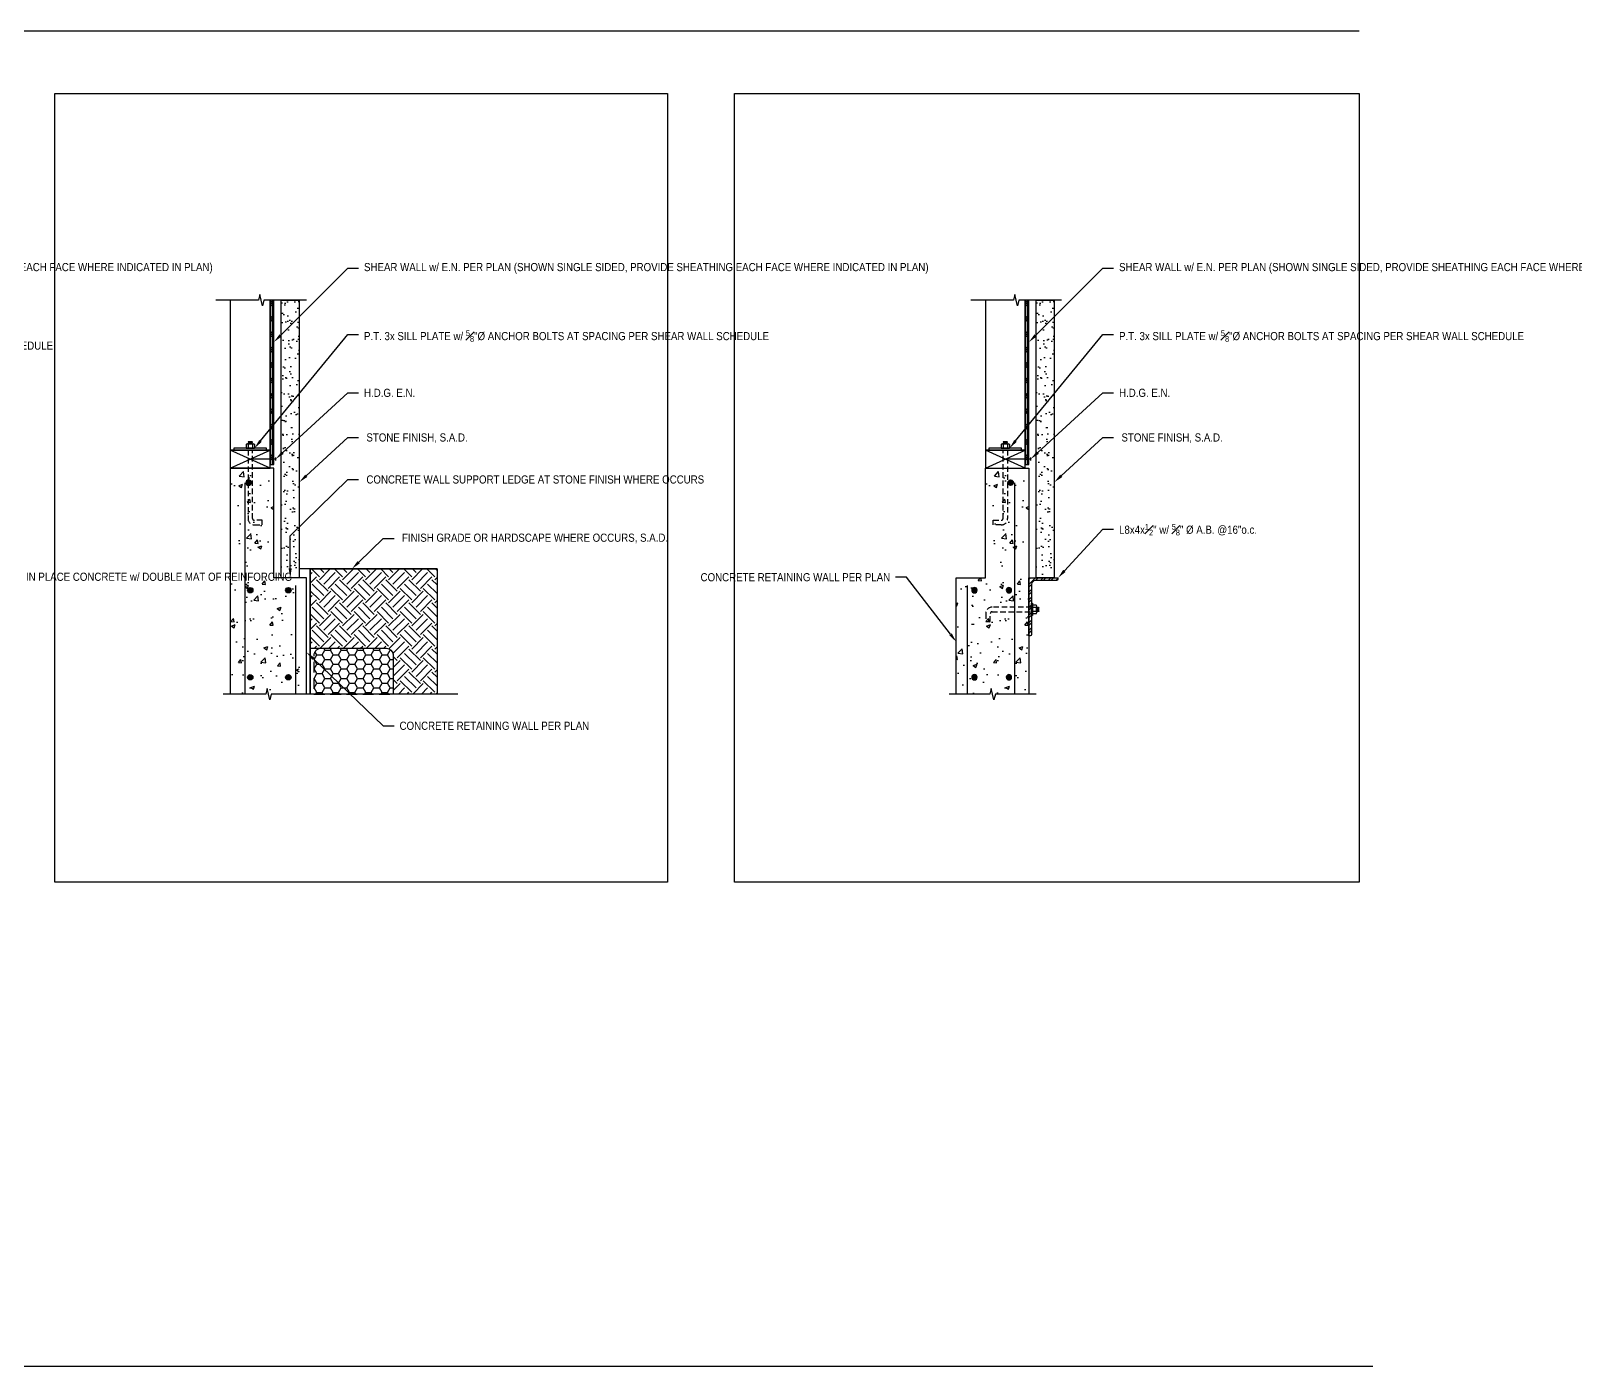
# Model space of a CAD drawing. Header units: inches. Extents: x -2661 to 42767, y -1222 to 9099.
# Drawn here: x 1471.5 to 1684.2, y 3754.3 to 3938.3 of the extents above; entities that cross this region are included whole.
import ezdxf
from ezdxf import colors
from ezdxf.entities.mleader import LeaderData, LeaderLine
from ezdxf.math import Vec2, Vec3

# ---------------------------------------------------------------- set-up
doc = ezdxf.new("R2010")
doc.units = ezdxf.units.IN
doc.header["$LTSCALE"] = 12
doc.header["$MEASUREMENT"] = 0
for name, pattern in [('HIDDEN', [0.375, 0.25, -0.125]), ('HIDDEN2', [0.1875, 0.125, -0.0625]), ('HIDDEN4', [0.09375, 0.0625, -0.03125])]:
    doc.linetypes.add(name, pattern=pattern)
doc.layers.get('0').update_dxf_attribs({"linetype": 'CONTINUOUS'})
doc.layers.add('DESIGNER COMMENTS', color=221, linetype='CONTINUOUS', plot=False)
doc.layers.add('S-ANNO-NONPLOT', color=253, linetype='CONTINUOUS', plot=False, transparency=0.5)
for name, color, linetype in [('S-ANNO-NOTE', 4, 'CONTINUOUS'), ('S-ARCH', 1, 'CONTINUOUS'), ('S-BOLT', 2, 'CONTINUOUS'), ('S-BREAK', 2, 'CONTINUOUS'), ('S-CONC', 4, 'CONTINUOUS'), ('S-GRADE', 3, 'CONTINUOUS'), ('S-MEMBRANE', 6, 'HIDDEN'), ('S-NAIL', 2, 'CONTINUOUS'), ('S-REBAR', 7, 'CONTINUOUS'), ('S-SIMPSON', 2, 'CONTINUOUS'), ('S-STEEL', 4, 'CONTINUOUS'), ('S-WOOD', 3, 'CONTINUOUS')]:
    doc.layers.add(name, color=color, linetype=linetype)
doc.layers.add('S-HATCH-SOIL', color=7, linetype='CONTINUOUS', true_color=0x8f8f8f, transparency=0.8)
doc.layers.add('S-HATCH1', color=1, linetype='CONTINUOUS', transparency=0.5)
doc.layers.add('S-HATCH2', color=2, linetype='CONTINUOUS', transparency=0.5)
doc.styles.add('Arial', font='arial.ttf', dxfattribs={"width": 0.85})

# ---------------------------------------------------------------- blocks, each defined once
blk = doc.blocks.new('*U233')
at = {"color": 3}
blk.add_line((0.2, 0.25), (-0.2, 0.25), dxfattribs=at)
blk.add_line((0, 0.25), (0, -3.25))
blk = doc.blocks.new('*U1287')
blk.add_lwpolyline([(2.5, -5.5), (0, -5.5), (0, 0), (2.5, 0)], close=True)
at = {"layer": 'S-WOOD', "color": 2}
for p, q in [((2.5, -5.5), (0, 0)), ((2.5, 0), (0, -5.5))]:
    blk.add_line(p, q, dxfattribs=at)
blk = doc.blocks.new('NUT-SM-THREADS-new')
for p, q in [((-0.94, 0.81), (-0.94, 0)), ((-0.94, 0), (-0.84, 0)), ((-0.84, 0), (0.84, 0)), ((-0.7, 0.94), (0.7, 0.94)), ((0.39, 1.44), (-0.5, 1.44)), ((-0.5, 1.44), (-0.39, 1.37)), ((-0.5, 1.31), (-0.39, 1.37)), ((0.5, 1.25), (-0.5, 1.31)), ((-0.5, 1.31), (-0.39, 1.25)), ((-0.5, 1.19), (-0.39, 1.25)), ((0.5, 1.12), (-0.5, 1.19)), ((-0.5, 1.19), (-0.39, 1.12)), ((-0.5, 1.06), (-0.39, 1.12)), ((0.5, 1), (-0.5, 1.06)), ((-0.5, 1.06), (-0.39, 1)), ((-0.5, 0.94), (-0.39, 1)), ((-0.47, 0.81), (-0.47, 0)), ((-0.39, 1.37), (0.39, 1.31)), ((-0.39, 1.25), (0.39, 1.19)), ((-0.39, 1.12), (0.39, 1.06)), ((-0.39, 1), (0.39, 0.94)), ((0.5, 1.37), (-0.09, 1.41)), ((0.39, 1.44), (0.39, 1.44)), ((0.39, 1.44), (0.5, 1.37)), ((0.39, 1.31), (0.5, 1.37)), ((0.39, 1.31), (0.5, 1.25)), ((0.39, 1.19), (0.5, 1.25)), ((0.39, 1.19), (0.5, 1.12)), ((0.39, 1.06), (0.5, 1.12)), ((0.39, 1.06), (0.5, 1)), ((0.39, 0.94), (0.5, 1)), ((0.47, 0.81), (0.47, 0)), ((0.84, 0), (0.94, 0)), ((0.94, 0.81), (0.94, 0))]:
    blk.add_line(p, q)
for centre, radius, start, end in [((-0.7, 0.65), 0.283, 33.8901, 146.1099), ((0, -0.01), 0.943, 60.1583, 119.8417), ((0.7, 0.65), 0.283, 33.8901, 146.1099)]:
    blk.add_arc(centre, radius, start, end)
blk = doc.blocks.new('NUT-w-4.5in-WASHER')
at = {"layer": 'S-BOLT'}
blk.add_lwpolyline([(-2.25, 0), (2.25, 0), (2.25, 0.25), (-2.25, 0.25)], close=True, dxfattribs=at)
at = {"layer": 'S-BOLT', "xscale": 0.625, "yscale": 0.625, "zscale": 0.625}
blk.add_blockref('NUT-SM-THREADS-new', (0, 0.25), dxfattribs=at)
blk = doc.blocks.new('*U521')
h = blk.add_hatch(color=256)
h.dxf.hatch_style = 1
h.paths.add_polyline_path([(0.375, 0, 1), (-0.375, 0, 1)])
at = {"color": 0}
blk.add_circle((0, 0), 0.375, dxfattribs=at)
blk = doc.blocks.new('*U2283')
at = {"layer": 'S-REBAR', "linetype": 'ByBlock'}
blk.add_blockref('*U521', (0, 0), dxfattribs=at)
blk = doc.blocks.new('*U2284')
at = {"layer": 'S-REBAR', "color": 0, "linetype": 'ByBlock', "lineweight": -2, "transparency": 16777216}
blk.add_blockref('*U2283', (0, 0), dxfattribs=at)
blk = doc.blocks.new('*U2286')
at = {"color": 0, "linetype": 'ByBlock'}
blk.add_lwpolyline([(6.25, 0), (0.38, 0), (0.19, -0.78), (-0.19, 0.78), (-0.38, 0), (-6.25, 0)], dxfattribs=at)
blk = doc.blocks.new('*U2288')
at = {"color": 0, "linetype": 'ByBlock'}
blk.add_lwpolyline([(6, 0), (0.38, 0), (0.19, -0.78), (-0.19, 0.78), (-0.38, 0), (-6, 0)], dxfattribs=at)
blk = doc.blocks.new('6 INCH ANCHOR BOLT')
at = {"layer": 'S-BOLT'}
for p, q in [((-0.59, 0.62), (-0.59, 0.11)), ((-0.44, 0.69), (0.44, 0.69)), ((0.25, 1.01), (-0.31, 1.01)), ((-0.31, 1.01), (-0.24, 0.97)), ((-0.31, 0.93), (-0.24, 0.97)), ((0.31, 0.89), (-0.31, 0.93)), ((-0.31, 0.93), (-0.24, 0.89)), ((-0.31, 0.85), (-0.24, 0.89)), ((0.31, 0.81), (-0.31, 0.85)), ((-0.31, 0.85), (-0.24, 0.81)), ((-0.31, 0.77), (-0.24, 0.81)), ((0.31, 0.73), (-0.31, 0.77)), ((-0.31, 0.77), (-0.24, 0.73)), ((-0.31, 0.69), (-0.24, 0.73)), ((-0.29, 0.62), (-0.29, 0.11)), ((-0.24, 0.97), (0.25, 0.93)), ((-0.24, 0.89), (0.25, 0.85)), ((-0.24, 0.81), (0.25, 0.77)), ((-0.24, 0.73), (0.25, 0.69)), ((0.31, 0.97), (-0.05, 0.99)), ((0.25, 1.01), (0.31, 0.97)), ((0.25, 0.93), (0.31, 0.97)), ((0.25, 0.93), (0.31, 0.89)), ((0.25, 0.85), (0.31, 0.89)), ((0.25, 0.85), (0.31, 0.81)), ((0.25, 0.77), (0.31, 0.81)), ((0.25, 0.77), (0.31, 0.73)), ((0.25, 0.69), (0.31, 0.73)), ((0.29, 0.62), (0.29, 0.11)), ((0.59, 0.62), (0.59, 0.11))]:
    blk.add_line(p, q, dxfattribs=at)
at = {"layer": 'S-BOLT', "linetype": 'HIDDEN4'}
for p, q in [((-0.31, 0), (-0.31, -5.44)), ((0.31, -5.44), (0.31, 0)), ((1.66, -5.69), (0.56, -5.69)), ((0.56, -6.31), (1.66, -6.31)), ((1.66, -6.31), (1.66, -5.69))]:
    blk.add_line(p, q, dxfattribs=at)
at = {"layer": 'S-BOLT'}
blk.add_lwpolyline([(0.85, 0.11), (0.85, 0), (-0.85, 0), (-0.85, 0.11)], close=True, dxfattribs=at)
for centre, radius, start, end in [((-0.44, 0.52), 0.177, 33.8901, 146.1099), ((0, 0.1), 0.589, 60.1583, 119.8417), ((0.44, 0.52), 0.177, 33.8901, 146.1099)]:
    blk.add_arc(centre, radius, start, end, dxfattribs=at)
at = {"layer": 'S-BOLT', "linetype": 'HIDDEN4'}
for radius in [0.875, 0.25]:
    blk.add_arc((0.56, -5.44), radius, 180, 270, dxfattribs=at)
blk = doc.blocks.new('*U2287')
at = {"xscale": -1}
blk.add_blockref('6 INCH ANCHOR BOLT', (0, 0), dxfattribs=at)

msp = doc.modelspace()

# ---------------------------------------------------------------- hatches: boundary and pattern name
at = {"layer": 'S-HATCH-SOIL'}
h = msp.add_hatch(dxfattribs=at)
h.set_pattern_fill('AR-SAND', color=256, style=0)
h.set_pattern_definition([(37.5, (-32187.2144, 1248.787), (-0.06299336, 1.92682377), [0, -1.52, 0, -1.7, 0, -1.625]), (7.5, (-32187.2144, 1248.787), (1.7697767, 2.82214607), [0, -0.82, 0, -1.37, 0, -0.525]), (327.5, (-32188.4444, 1248.787), (3.11414186, 0.00565905), [0, -0.5, 0, -1.8, 0, -2.35]), (317.5, (-32188.4444, 1248.787), (3.0061266, 0.87767556), [0, -0.25, 0, -1.18, 0, -1.35])])
h.paths.add_polyline_path([(1505.96648, 3901.16416), (1508.46648, 3901.16416), (1508.46648, 3862.88455), (1505.96648, 3862.88455)])
h = msp.add_hatch(dxfattribs=at)
h.set_pattern_fill('AR-SAND', color=256, style=0)
h.set_pattern_definition([(37.5, (-32083.1917, 1248.787), (-0.06299336, 1.92682377), [0, -1.52, 0, -1.7, 0, -1.625]), (7.5, (-32083.1917, 1248.787), (1.7697767, 2.82214607), [0, -0.82, 0, -1.37, 0, -0.525]), (327.5, (-32084.4217, 1248.787), (3.11414186, 0.00565905), [0, -0.5, 0, -1.8, 0, -2.35]), (317.5, (-32084.4217, 1248.787), (3.0061266, 0.87767556), [0, -0.25, 0, -1.18, 0, -1.35])])
h.paths.add_polyline_path([(1609.98917, 3901.16416), (1612.48917, 3901.16416), (1612.48917, 3862.88455), (1609.98917, 3862.88455)])
h = msp.add_hatch(dxfattribs=at)
h.set_pattern_fill('EARTH', color=256, scale=9, angle=45, style=0)
h.set_pattern_definition([(45, (-32200.6563, 1974.5267), (0, 3.18198052), [2.25, -2.25]), (45, (-32201.2529, 1975.1233), (0, 3.18198052), [2.25, -2.25]), (45, (-32201.8495, 1975.72), (0, 3.18198052), [2.25, -2.25]), (135, (-32201.8495, 1976.1177), (-3.18198052, 4e-16), [2.25, -2.25]), (135, (-32201.2529, 1976.7143), (-3.18198052, 4e-16), [2.25, -2.25]), (135, (-32200.6563, 1977.311), (-3.18198052, 4e-16), [2.25, -2.25])])
edge = h.paths.add_edge_path()
edge.add_line((1521.46648, 3846.88455), (1521.46648, 3852.1644))
edge.add_arc((1520.46648, 3852.1644), 1, 0, 90)
edge.add_line((1520.46648, 3853.1644), (1509.96648, 3853.1644))
edge.add_line((1509.96648, 3853.1644), (1509.96648, 3864.13455))
edge.add_line((1509.96648, 3864.13455), (1527.46648, 3864.13455))
edge.add_line((1527.46648, 3864.13455), (1527.46648, 3857.10875))
edge.add_line((1527.46648, 3857.10875), (1527.46648, 3846.88455))
edge.add_line((1527.46648, 3846.88455), (1521.46648, 3846.88455))
h = msp.add_hatch(dxfattribs=at)
h.set_pattern_fill('HONEY', color=256, scale=6, style=0)
edge = h.paths.add_edge_path()
edge.add_line((1510.46648, 3846.88455), (1521.46648, 3846.88455))
edge.add_line((1521.46648, 3846.88455), (1521.46648, 3852.1644))
edge.add_arc((1520.46648, 3852.1644), 1, 0, 90)
edge.add_line((1520.46648, 3853.1644), (1511.46648, 3853.1644))
edge.add_arc((1511.46648, 3852.1644), 1, 90, 180)
edge.add_line((1510.46648, 3852.1644), (1510.46648, 3846.88455))
at = {"layer": 'S-HATCH1'}
h = msp.add_hatch(dxfattribs=at)
h.set_pattern_fill('STEEL', color=256, scale=6, angle=180, style=0)
h.set_pattern_definition([(225, (2875.0232, 4619.96636), (0.5303301, -0.5303301), []), (225, (2875.0232, 4619.59136), (0.5303301, -0.5303301), [])])
edge = h.paths.add_edge_path()
edge.add_line((1612.98917, 3862.88455), (1612.98917, 3862.69705))
edge.add_arc((1612.80149, 3862.69713), 0.18768, 628.2239987, 719.973909, ccw=False)
edge.add_line((1612.79567, 3862.50955), (1609.86417, 3862.50955))
edge.add_arc((1609.86417, 3862.00955), 0.5, 450, 540)
edge.add_line((1609.36417, 3862.00955), (1609.36417, 3855.07205))
edge.add_arc((1609.17667, 3855.07205), 0.1875, 630, 720, ccw=False)
edge.add_line((1609.17667, 3854.88455), (1608.98917, 3854.88455))
edge.add_line((1608.98917, 3854.88455), (1608.98917, 3862.88455))
edge.add_line((1608.98917, 3862.88455), (1612.98917, 3862.88455))
at = {"layer": 'S-HATCH2'}
h = msp.add_hatch(dxfattribs=at)
h.set_pattern_fill('AR-CONC', color=256, scale=0.75, style=0)
h.set_pattern_definition([(50, (113.5277, 120.5562), (5.3794514, -0.470641), [0.5625, -6.1875]), (355, (113.5277, 120.556), (-1.040635, 5.641441), [0.45, -4.95]), (100.45144, (113.976, 120.517), (4.3388164, 5.1708), [0.4780514, -5.258566]), (46.1842, (113.528, 122.056), (8.00431, -1.241395), [0.84375, -9.28125]), (96.63564, (114.195, 121.953), (7.009965, 7.30589), [0.717078, -7.887853]), (351.18416, (113.528, 122.056), (7.009965, 7.30589), [0.675, -7.425]), (21, (114.2777, 121.6812), (4.476803, -3.0196417), [0.5625, -6.1875]), (326, (114.2777, 121.681), (1.824865, 5.438625), [0.45, -4.95]), (71.45144, (114.651, 121.4296), (6.301668, 2.4189836), [0.4780514, -5.258566]), (37.5, (113.5277, 120.5562), (0.0911989, 2.4967039), [0, -4.89, 0, -5.025, 0, -4.96875]), (7.5, (113.5277, 120.5562), (1.9730215, 2.9580878), [0, -2.865, 0, -4.7775, 0, -1.89375]), (327.5, (111.8552, 120.5562), (4.0036683, -0.1691615), [0, -1.875, 0, -5.85, 0, -7.7625]), (317.5, (111.1052, 120.5562), (4.3738963, 0.7507874), [0, -2.4375, 0, -3.885, 0, -5.5125])])
h.paths.add_polyline_path([(1508.46648, 3846.88455), (1508.46648, 3862.88455), (1504.96648, 3862.88455), (1504.96648, 3878.00955), (1498.96648, 3878.00955), (1498.96648, 3846.88455)])
h = msp.add_hatch(dxfattribs=at)
h.set_pattern_fill('AR-CONC', color=256, scale=0.75, style=0)
h.set_pattern_definition([(50, (217.5504, 120.5562), (5.3794514, -0.470641), [0.5625, -6.1875]), (355, (217.5504, 120.556), (-1.040635, 5.641441), [0.45, -4.95]), (100.45144, (217.9987, 120.517), (4.3388164, 5.1708), [0.4780514, -5.258566]), (46.1842, (217.5504, 122.056), (8.00431, -1.241395), [0.84375, -9.28125]), (96.63564, (218.2174, 121.953), (7.009965, 7.30589), [0.717078, -7.887853]), (351.18416, (217.55, 122.056), (7.009965, 7.30589), [0.675, -7.425]), (21, (218.3004, 121.6812), (4.476803, -3.0196417), [0.5625, -6.1875]), (326, (218.3004, 121.681), (1.824865, 5.438625), [0.45, -4.95]), (71.45144, (218.6735, 121.4296), (6.301668, 2.4189836), [0.4780514, -5.258566]), (37.5, (217.5504, 120.5562), (0.0911989, 2.4967039), [0, -4.89, 0, -5.025, 0, -4.96875]), (7.5, (217.5504, 120.5562), (1.9730215, 2.9580878), [0, -2.865, 0, -4.7775, 0, -1.89375]), (327.5, (215.8779, 120.5562), (4.0036683, -0.1691615), [0, -1.875, 0, -5.85, 0, -7.7625]), (317.5, (215.128, 120.5562), (4.3738963, 0.7507874), [0, -2.4375, 0, -3.885, 0, -5.5125])])
h.paths.add_polyline_path([(1598.98917, 3846.88455), (1598.98917, 3862.88455), (1602.98917, 3862.88455), (1602.98917, 3878.00955), (1608.98917, 3878.00955), (1608.98917, 3846.88455)])
at = {"layer": 'S-WOOD'}
h = msp.add_hatch(dxfattribs=at)
h.set_pattern_fill('PLAST', color=1, scale=6, angle=-45, style=0)
h.set_pattern_definition([(315, (1504.4665, 3879.3845), (1.06066, 1.06066), []), (315, (1504.599, 3879.5171), (1.06066, 1.06066), []), (315, (1504.7316, 3879.6497), (1.06066, 1.06066), [])])
h.paths.add_polyline_path([(1504.46648, 3901.16416), (1504.46648, 3878.50955), (1504.96648, 3878.50955), (1504.96648, 3901.16416)])
h = msp.add_hatch(dxfattribs=at)
h.set_pattern_fill('PLAST', color=1, scale=6, angle=-45, style=0)
h.set_pattern_definition([(315, (1608.4892, 3879.3845), (1.06066, 1.06066), []), (315, (1608.6217, 3879.5171), (1.06066, 1.06066), []), (315, (1608.7543, 3879.6497), (1.06066, 1.06066), [])])
h.paths.add_polyline_path([(1608.48917, 3901.16416), (1608.48917, 3878.50955), (1608.98917, 3878.50955), (1608.98917, 3901.16416)])

# ---------------------------------------------------------------- linework, layer by layer
at = {"layer": 'DESIGNER COMMENTS'}
for points in [[(1474.78084, 3929.64118), (1559.19161, 3929.64118), (1559.19161, 3820.98293), (1474.78084, 3820.98293)], [(1568.44959, 3929.64118), (1654.49407, 3929.64118), (1654.49407, 3820.98293), (1568.44959, 3820.98293)]]:
    msp.add_lwpolyline(points, close=True, dxfattribs=at)
at = {"layer": 'S-ANNO-NONPLOT'}
msp.add_lwpolyline([(1521.46648, 3846.88455), (1521.46648, 3852.1644, 0.414213562), (1520.46648, 3853.1644), (1509.96648, 3853.1644), (1509.96648, 3864.13455), (1509.96648, 3864.13455), (1509.96648, 3864.13455), (1527.46648, 3864.13455), (1527.46648, 3857.10875), (1527.46648, 3857.10875), (1527.46648, 3846.88455), (1521.46648, 3846.88455)], format="xyb", dxfattribs=at)
at = {"layer": 'S-ANNO-NOTE', "color": 6}
for p, q in [((1244.30663, 3938.26127), (1654.49407, 3938.26127)), ((1246.20443, 3754.28426), (1656.39186, 3754.28426))]:
    msp.add_line(p, q, dxfattribs=at)
at = {"layer": 'S-ARCH', "color": 252}
for points in [[(1505.96648, 3901.16416), (1508.46648, 3901.16416), (1508.46648, 3862.88455), (1505.96648, 3862.88455)], [(1609.98917, 3901.16416), (1612.48917, 3901.16416), (1612.48917, 3862.88455), (1609.98917, 3862.88455)]]:
    msp.add_lwpolyline(points, close=True, dxfattribs=at)
at = {"layer": 'S-BREAK', "linetype": 'ByBlock'}
msp.add_lwpolyline([(1530.31457, 3846.88455), (1504.59505, 3846.88455), (1504.40577, 3846.10619), (1504.02719, 3847.6629), (1503.83791, 3846.88455), (1497.96648, 3846.88455)], dxfattribs=at)
at = {"layer": 'S-CONC'}
for points in [[(1509.46648, 3846.88455), (1509.46648, 3862.88455), (1504.96648, 3862.88455), (1504.96648, 3878.00955), (1498.96648, 3878.00955), (1498.96648, 3846.88455)], [(1598.98917, 3846.88455), (1598.98917, 3862.88455), (1602.98917, 3862.88455), (1602.98917, 3878.00955), (1608.98917, 3878.00955), (1608.98917, 3846.88455)]]:
    msp.add_lwpolyline(points, dxfattribs=at)
at = {"layer": 'S-GRADE'}
msp.add_line((1527.46648, 3864.13455), (1508.46648, 3864.13455), dxfattribs=at)
at = {"layer": 'S-MEMBRANE', "color": 4, "linetype": 'HIDDEN2', "const_width": 0.25}
msp.add_lwpolyline([(1509.96648, 3864.13455), (1509.96648, 3846.88455)], dxfattribs=at)
at = {"layer": 'S-MEMBRANE', "color": 2, "linetype": 'HIDDEN2', "flags": 128}
msp.add_lwpolyline([(1510.46648, 3846.88455), (1521.46648, 3846.88455), (1521.46648, 3852.1644, 0.414213562), (1520.46648, 3853.1644), (1511.46648, 3853.1644, 0.414213562), (1510.46648, 3852.1644), (1510.46648, 3846.88455)], format="xyb", dxfattribs=at)
at = {"layer": 'S-REBAR'}
for points in [[(1500.96648, 3876.00955), (1500.96648, 3846.88455)], [(1606.98917, 3876.00955), (1606.98917, 3846.88455)], [(1507.96648, 3861.83469), (1507.96648, 3846.88455)], [(1600.48917, 3861.83469), (1600.48917, 3846.88455)]]:
    msp.add_lwpolyline(points, dxfattribs=at)
at = {"layer": 'S-SIMPSON', "linetype": 'HIDDEN4'}
for points in [[(1503.37273, 3870.82205), (1502.27898, 3870.82205, -0.414213562), (1502.02898, 3871.07205), (1502.02898, 3880.50955), (1501.40398, 3880.50955), (1501.40398, 3871.07205, 0.414213562), (1502.27898, 3870.19705), (1503.37273, 3870.19705)], [(1604.08292, 3870.82205), (1605.17667, 3870.82205, 0.414213562), (1605.42667, 3871.07205), (1605.42667, 3880.50955), (1606.05167, 3880.50955), (1606.05167, 3871.07205, -0.414213562), (1605.17667, 3870.19705), (1604.08292, 3870.19705)]]:
    msp.add_lwpolyline(points, format="xyb", close=True, dxfattribs=at)
at = {"layer": 'S-STEEL'}
msp.add_lwpolyline([(1612.98917, 3862.88455), (1612.98917, 3862.69705, -0.414213562), (1612.80167, 3862.50955), (1609.86417, 3862.50955, 0.414213562), (1609.36417, 3862.00955), (1609.36417, 3855.07205, -0.414213562), (1609.17667, 3854.88455), (1608.98917, 3854.88455), (1608.98917, 3862.88455)], format="xyb", close=True, dxfattribs=at)
at = {"layer": 'S-WOOD', "color": 1}
for p, q in [((1504.71648, 3901.16416), (1504.71648, 3878.50955)), ((1608.73917, 3901.16416), (1608.73917, 3878.50955))]:
    msp.add_line(p, q, dxfattribs=at)
at = {"layer": 'S-WOOD'}
for points in [[(1498.96648, 3901.16416), (1498.96648, 3880.50955), (1504.46648, 3880.50955), (1504.46648, 3901.16416)], [(1602.98917, 3901.16416), (1602.98917, 3880.50955), (1608.48917, 3880.50955), (1608.48917, 3901.16416)]]:
    msp.add_lwpolyline(points, dxfattribs=at)
for points in [[(1504.46648, 3901.16416), (1504.46648, 3878.50955), (1504.96648, 3878.50955), (1504.96648, 3901.16416)], [(1608.48917, 3901.16416), (1608.48917, 3878.50955), (1608.98917, 3878.50955), (1608.98917, 3901.16416)]]:
    msp.add_lwpolyline(points, close=True, dxfattribs=at)

# ---------------------------------------------------------------- block references
at = {"xscale": -1, "rotation": 270}
msp.add_blockref('*U2287', (1609.36417, 3858.5408), dxfattribs=at)
at = {"layer": 'S-BREAK'}
for name, p in [('*U2286', (1503.21648, 3901.16416)), ('*U2286', (1607.23917, 3901.16416)), ('*U2288', (1603.98917, 3846.88455))]:
    msp.add_blockref(name, p, dxfattribs=at)
at = {"layer": 'S-NAIL', "color": 1, "rotation": 270}
for p in [(1504.96648, 3879.25955), (1608.98917, 3879.25955)]:
    msp.add_blockref('*U233', p, dxfattribs=at)
at = {"layer": 'S-REBAR', "xscale": -1}
msp.add_blockref('*U2284', (1501.47962, 3876.00955), dxfattribs=at)
at = {"layer": 'S-REBAR'}
msp.add_blockref('*U2284', (1606.47603, 3876.00955), dxfattribs=at)
at = {"layer": 'S-REBAR', "linetype": 'ByBlock', "rotation": 180}
for p in [(1501.71648, 3861.19692), (1506.96648, 3861.19692), (1501.71648, 3849.19692), (1506.96648, 3849.19692)]:
    msp.add_blockref('*U521', p, dxfattribs=at)
at = {"layer": 'S-REBAR', "linetype": 'ByBlock', "xscale": -1, "rotation": 180}
for p in [(1601.48917, 3861.19692), (1606.23917, 3861.19692), (1601.48917, 3849.19692), (1606.23917, 3849.19692)]:
    msp.add_blockref('*U521', p, dxfattribs=at)
at = {"layer": 'S-SIMPSON'}
for p in [(1501.71648, 3880.50955), (1605.73917, 3880.50955)]:
    msp.add_blockref('NUT-w-4.5in-WASHER', p, dxfattribs=at)
at = {"layer": 'S-WOOD', "xscale": -1, "rotation": 90}
for p in [(1498.96648, 3880.50955), (1602.98917, 3880.50955)]:
    msp.add_blockref('*U1287', p, dxfattribs=at)

# ---------------------------------------------------------------- leaders
at = {"layer": 'S-ANNO-NOTE'}
ml = msp.add_multileader_mtext('Standard', dxfattribs=at)
ml.set_content('SHEAR WALL w/ E.N. PER PLAN (SHOWN SINGLE SIDED, PROVIDE SHEATHING EACH FACE WHERE INDICATED IN PLAN)', color=256, style='Arial')
ml.set_leader_properties(color=2)
ml.build(insert=Vec2(0, 0))
ml.multileader.update_dxf_attribs({"dogleg_length": 0.36, "arrow_head_size": 1.3125, "scale": 12})
ctx = ml.context
ctx.base_point, ctx.scale, ctx.char_height, ctx.arrow_head_size, ctx.landing_gap_size, ctx.plane_origin = Vec3(1418.00406, 3905.5506), 12, 1.125, 1.3125, 0.75, Vec3(1374.53339, 4205.65639)
notes = []
notes.append((ctx, [(0, (1, 1, 0), (1416.50406, 3905.5506), (1, 0), 1.5, [(0, [(1406.3329, 3895.37944)], 0, [])])]))
ctx.mtext.insert, ctx.mtext.width, ctx.mtext.defined_height, ctx.mtext.flow_direction = Vec3(1418.75406, 3906.27847), 24.8520693, 3.69153, 5
ml = msp.add_multileader_mtext('Standard', dxfattribs=at)
ml.set_content('SHEAR WALL w/ E.N. PER PLAN (SHOWN SINGLE SIDED, PROVIDE SHEATHING EACH FACE WHERE INDICATED IN PLAN)', color=256, style='Arial')
ml.set_leader_properties(color=2)
ml.build(insert=Vec2(0, 0))
ml.multileader.update_dxf_attribs({"dogleg_length": 0.36, "arrow_head_size": 1.3125, "scale": 12})
ctx = ml.context
ctx.base_point, ctx.scale, ctx.char_height, ctx.arrow_head_size, ctx.landing_gap_size, ctx.plane_origin = Vec3(1516.63764, 3905.5506), 12, 1.125, 1.3125, 0.75, Vec3(1473.16697, 4205.65639)
notes.append((ctx, [(0, (1, 1, 0), (1515.13764, 3905.5506), (1, 0), 1.5, [(0, [(1504.96648, 3895.37944)], 0, [])])]))
ctx.mtext.insert, ctx.mtext.width, ctx.mtext.defined_height, ctx.mtext.flow_direction = Vec3(1517.38764, 3906.27847), 24.8520693, 3.69153, 5
ml = msp.add_multileader_mtext('Standard', dxfattribs=at)
ml.set_content('SHEAR WALL w/ E.N. PER PLAN (SHOWN SINGLE SIDED, PROVIDE SHEATHING EACH FACE WHERE INDICATED IN PLAN)', color=256, style='Arial')
ml.set_leader_properties(color=2)
ml.build(insert=Vec2(0, 0))
ml.multileader.update_dxf_attribs({"dogleg_length": 0.36, "arrow_head_size": 1.3125, "scale": 12})
ctx = ml.context
ctx.base_point, ctx.scale, ctx.char_height, ctx.arrow_head_size, ctx.landing_gap_size, ctx.plane_origin = Vec3(1620.66032, 3905.5506), 12, 1.125, 1.3125, 0.75, Vec3(1577.18966, 4205.65639)
notes.append((ctx, [(0, (1, 1, 0), (1619.16032, 3905.5506), (1, 0), 1.5, [(0, [(1608.98917, 3895.37944)], 0, [])])]))
ctx.mtext.insert, ctx.mtext.width, ctx.mtext.defined_height, ctx.mtext.flow_direction = Vec3(1621.41032, 3906.27847), 24.8520693, 3.69153, 5
ml = msp.add_multileader_mtext('Standard', dxfattribs=at)
ml.set_content('\\A1;P.T. 3x SILL PLATE w/ {\\H0.7x;\\S5#8;}"%%C ANCHOR BOLTS AT SPACING PER SHEAR WALL SCHEDULE', color=256, style='Arial')
ml.set_leader_properties(color=2)
ml.build(insert=Vec2(0, 0))
ml.multileader.update_dxf_attribs({"dogleg_length": 0.36, "arrow_head_size": 1.3125, "scale": 12})
ctx = ml.context
ctx.base_point, ctx.scale, ctx.char_height, ctx.arrow_head_size, ctx.landing_gap_size, ctx.plane_origin = Vec3(1418.00406, 3895.11149), 12, 1.125, 1.3125, 0.75, Vec3(1356.48924, 4176.06233)
notes.append((ctx, [(0, (1, 1, 0), (1416.50406, 3895.11149), (1, 0), 1.5, [(0, [(1403.66949, 3880.75955)], 0, [])])]))
ctx.mtext.insert, ctx.mtext.width, ctx.mtext.flow_direction = Vec3(1418.75406, 3895.68358), 21.5033221, 5
ml = msp.add_multileader_mtext('Standard', dxfattribs=at)
ml.set_content('\\A1;P.T. 3x SILL PLATE w/ {\\H0.7x;\\S5#8;}"%%C ANCHOR BOLTS AT SPACING PER SHEAR WALL SCHEDULE', color=256, style='Arial')
ml.set_leader_properties(color=2)
ml.build(insert=Vec2(0, 0))
ml.multileader.update_dxf_attribs({"dogleg_length": 0.36, "arrow_head_size": 1.3125, "scale": 12})
ctx = ml.context
ctx.base_point, ctx.scale, ctx.char_height, ctx.arrow_head_size, ctx.landing_gap_size, ctx.plane_origin = Vec3(1516.63764, 3896.42419), 12, 1.125, 1.3125, 0.75, Vec3(1455.12283, 4176.06233)
notes.append((ctx, [(0, (1, 1, 0), (1515.13764, 3896.42419), (1, 0), 1.5, [(0, [(1502.30307, 3880.75955)], 0, [])])]))
ctx.mtext.insert, ctx.mtext.width, ctx.mtext.flow_direction = Vec3(1517.38764, 3896.99628), 21.5033221, 5
ml = msp.add_multileader_mtext('Standard', dxfattribs=at)
ml.set_content('\\A1;P.T. 3x SILL PLATE w/ {\\H0.7x;\\S5#8;}"%%C ANCHOR BOLTS AT SPACING PER SHEAR WALL SCHEDULE', color=256, style='Arial')
ml.set_leader_properties(color=2)
ml.build(insert=Vec2(0, 0))
ml.multileader.update_dxf_attribs({"dogleg_length": 0.36, "arrow_head_size": 1.3125, "scale": 12})
ctx = ml.context
ctx.base_point, ctx.scale, ctx.char_height, ctx.arrow_head_size, ctx.landing_gap_size, ctx.plane_origin = Vec3(1620.66032, 3896.42419), 12, 1.125, 1.3125, 0.75, Vec3(1559.14551, 4176.06233)
notes.append((ctx, [(0, (1, 1, 0), (1619.16032, 3896.42419), (1, 0), 1.5, [(0, [(1606.32575, 3880.75955)], 0, [])])]))
ctx.mtext.insert, ctx.mtext.width, ctx.mtext.flow_direction = Vec3(1621.41032, 3896.99628), 21.5033221, 5
ml = msp.add_multileader_mtext('Standard', dxfattribs=at)
ml.set_content('\\A1;{\\C4;RIM/BEAM PER PLAN OR SHEAR WALL SCHEDULE}', color=256, style='Arial')
ml.set_leader_properties(color=2)
ml.build(insert=Vec2(0, 0))
ml.multileader.update_dxf_attribs({"dogleg_length": 0.36, "arrow_head_size": 1.3125, "scale": 12})
ctx = ml.context
ctx.base_point, ctx.scale, ctx.char_height, ctx.arrow_head_size, ctx.landing_gap_size, ctx.plane_origin = Vec3(1312.3844, 3891.22729), 12, 1.125, 1.3125, 0.75, Vec3(1337.9539, 4182.84297)
notes.append((ctx, [(1, (1, 1, 0), (1310.8844, 3891.22729), (1, 0), 1.5, [(0, [(1302.24921, 3882.5921)], 0, [])])]))
ctx.mtext.insert, ctx.mtext.width, ctx.mtext.flow_direction = Vec3(1313.1344, 3891.79938), 17.75, 5
ml = msp.add_multileader_mtext('Standard', dxfattribs=at)
ml.set_content('{\\C4;H.D.G. E.N.}', color=256, style='Arial')
ml.set_leader_properties(color=2)
ml.build(insert=Vec2(0, 0))
ml.multileader.update_dxf_attribs({"dogleg_length": 0.36, "arrow_head_size": 1.3125, "scale": 12})
ctx = ml.context
ctx.base_point, ctx.scale, ctx.char_height, ctx.arrow_head_size, ctx.landing_gap_size, ctx.plane_origin = Vec3(1516.63764, 3888.3828), 12, 1.125, 1.3125, 0.75, Vec3(1472.29197, 4187.76289)
notes.append((ctx, [(0, (1, 1, 0), (1515.13764, 3888.3828), (1, 0), 1.5, [(0, [(1505.21648, 3879.25955)], 0, [])])]))
ctx.mtext.insert, ctx.mtext.width, ctx.mtext.flow_direction = Vec3(1517.38764, 3888.9549), 13.4672328, 5
ml = msp.add_multileader_mtext('Standard', dxfattribs=at)
ml.set_content('{\\C4;H.D.G. E.N.}', color=256, style='Arial')
ml.set_leader_properties(color=2)
ml.build(insert=Vec2(0, 0))
ml.multileader.update_dxf_attribs({"dogleg_length": 0.36, "arrow_head_size": 1.3125, "scale": 12})
ctx = ml.context
ctx.base_point, ctx.scale, ctx.char_height, ctx.arrow_head_size, ctx.landing_gap_size, ctx.plane_origin = Vec3(1620.66032, 3888.3828), 12, 1.125, 1.3125, 0.75, Vec3(1576.31466, 4187.76289)
notes.append((ctx, [(0, (1, 1, 0), (1619.16032, 3888.3828), (1, 0), 1.5, [(0, [(1609.23917, 3879.25955)], 0, [])])]))
ctx.mtext.insert, ctx.mtext.width, ctx.mtext.flow_direction = Vec3(1621.41032, 3888.9549), 13.4672328, 5
ml = msp.add_multileader_mtext('Standard', dxfattribs=at)
ml.set_content('{\\C4;H.D.G. E.N.}', color=256, style='Arial')
ml.set_leader_properties(color=2)
ml.build(insert=Vec2(0, 0))
ml.multileader.update_dxf_attribs({"dogleg_length": 0.36, "arrow_head_size": 1.3125, "scale": 12})
ctx = ml.context
ctx.base_point, ctx.scale, ctx.char_height, ctx.arrow_head_size, ctx.landing_gap_size, ctx.plane_origin = Vec3(1418.00406, 3886.30457), 12, 1.125, 1.3125, 0.75, Vec3(1373.65839, 4187.76289)
notes.append((ctx, [(0, (1, 1, 0), (1416.50406, 3886.30457), (1, 0), 1.5, [(0, [(1406.5829, 3879.25955)], 0, [])])]))
ctx.mtext.insert, ctx.mtext.width, ctx.mtext.flow_direction = Vec3(1418.75406, 3886.87666), 13.4672328, 5
ml = msp.add_multileader_mtext('Standard', dxfattribs=at)
ml.set_content('STONE FINISH, S.A.D.', color=4, style='Arial')
ml.set_leader_properties(color=2)
ml.build(insert=Vec2(0, 0))
ml.multileader.update_dxf_attribs({"dogleg_length": 0.36, "arrow_head_size": 1.3125, "scale": 12})
ctx = ml.context
ctx.base_point, ctx.scale, ctx.char_height, ctx.arrow_head_size, ctx.landing_gap_size, ctx.plane_origin = Vec3(1516.63764, 3882.23233), 12, 1.125, 1.3125, 1.08, Vec3(1471.28756, 4175.38346)
notes.append((ctx, [(0, (1, 1, 0), (1515.13764, 3882.23233), (1, 0), 1.5, [(0, [(1508.46648, 3876.06586)], 0, [])])]))
ctx.mtext.insert, ctx.mtext.width, ctx.mtext.defined_height, ctx.mtext.flow_direction = Vec3(1517.71764, 3882.80442), 10.3297485, 3.69153, 5
ml = msp.add_multileader_mtext('Standard', dxfattribs=at)
ml.set_content('STONE FINISH, S.A.D.', color=4, style='Arial')
ml.set_leader_properties(color=2)
ml.build(insert=Vec2(0, 0))
ml.multileader.update_dxf_attribs({"dogleg_length": 0.36, "arrow_head_size": 1.3125, "scale": 12})
ctx = ml.context
ctx.base_point, ctx.scale, ctx.char_height, ctx.arrow_head_size, ctx.landing_gap_size, ctx.plane_origin = Vec3(1620.66032, 3882.23233), 12, 1.125, 1.3125, 1.08, Vec3(1575.31024, 4175.38346)
notes.append((ctx, [(0, (1, 1, 0), (1619.16032, 3882.23233), (1, 0), 1.5, [(0, [(1612.48917, 3876.06586)], 0, [])])]))
ctx.mtext.insert, ctx.mtext.width, ctx.mtext.defined_height, ctx.mtext.flow_direction = Vec3(1621.74032, 3882.80442), 10.3297485, 3.69153, 5
ml = msp.add_multileader_mtext('Standard', dxfattribs=at)
ml.set_content('STONE FINISH, S.A.D.', color=4, style='Arial')
ml.set_leader_properties(color=2)
ml.build(insert=Vec2(0, 0))
ml.multileader.update_dxf_attribs({"dogleg_length": 0.36, "arrow_head_size": 1.3125, "scale": 12})
ctx = ml.context
ctx.base_point, ctx.scale, ctx.char_height, ctx.arrow_head_size, ctx.landing_gap_size, ctx.plane_origin = Vec3(1418.00406, 3880.90506), 12, 1.125, 1.3125, 1.08, Vec3(1372.65398, 4175.38346)
notes.append((ctx, [(0, (1, 1, 0), (1416.50406, 3880.90506), (1, 0), 1.5, [(0, [(1409.8329, 3875.24751)], 0, [])])]))
ctx.mtext.insert, ctx.mtext.width, ctx.mtext.defined_height, ctx.mtext.flow_direction = Vec3(1419.08406, 3881.47715), 10.3297485, 3.69153, 5
ml = msp.add_multileader_mtext('Standard', dxfattribs=at)
ml.set_content('CONCRETE WALL SUPPORT LEDGE AT STONE FINISH WHERE OCCURS', color=4, style='Arial')
ml.set_leader_properties(color=2)
ml.build(insert=Vec2(0, 0))
ml.multileader.update_dxf_attribs({"dogleg_length": 0.36, "arrow_head_size": 1.3125, "scale": 12})
ctx = ml.context
ctx.base_point, ctx.scale, ctx.char_height, ctx.arrow_head_size, ctx.landing_gap_size, ctx.plane_origin = Vec3(1516.63764, 3876.44492), 12, 1.125, 1.3125, 1.08, Vec3(1472.29197, 4176.70852)
notes.append((ctx, [(0, (1, 1, 0), (1515.13764, 3876.44492), (1, 0), 1.5, [(0, [(1507.21648, 3862.88455), (1507.21648, 3868.66914)], 0, [])])]))
ctx.mtext.insert, ctx.mtext.width, ctx.mtext.flow_direction = Vec3(1517.71764, 3877.01701), 19.4367656, 5
ml = msp.add_multileader_mtext('Standard', dxfattribs=at)
ml.set_content('{\\C4;E.N.}', color=256, style='Arial')
ml.set_leader_properties(color=2)
ml.build(insert=Vec2(0, 0))
ml.multileader.update_dxf_attribs({"dogleg_length": 0.36, "arrow_head_size": 1.3125, "scale": 12})
ctx = ml.context
ctx.base_point, ctx.scale, ctx.char_height, ctx.arrow_head_size, ctx.landing_gap_size, ctx.plane_origin = Vec3(1312.3844, 3865.75362), 12, 1.125, 1.3125, 0.75, Vec3(1263.48096, 4169.54554)
notes.append((ctx, [(0, (1, 1, 0), (1310.8844, 3865.75362), (1, 0), 1.5, [(0, [(1302.99921, 3873.63881)], 0, [])])]))
ctx.mtext.insert, ctx.mtext.width, ctx.mtext.flow_direction = Vec3(1313.1344, 3866.31612), 17.75, 5
ml = msp.add_multileader_mtext('Standard', dxfattribs=at)
ml.set_content('\\A1;L8x4x{\\H0.7x;\\S1#2;}" w/ {\\H0.7x;\\S5#8;}" %%C A.B. @16"o.c.  ', color=256, style='Arial')
ml.set_leader_properties(color=2)
ml.build(insert=Vec2(0, 0))
ml.multileader.update_dxf_attribs({"dogleg_length": 0.36, "arrow_head_size": 1.3125, "scale": 12})
ctx = ml.context
ctx.base_point, ctx.scale, ctx.char_height, ctx.arrow_head_size, ctx.landing_gap_size, ctx.plane_origin = Vec3(1620.66032, 3869.59204), 12, 1.125, 1.3125, 0.75, Vec3(1651.69977, 4159.70805)
notes.append((ctx, [(1, (1, 1, 0), (1619.16032, 3869.59204), (1, 0), 1.5, [(0, [(1612.98917, 3862.88455)], 0, [])])]))
ctx.mtext.insert, ctx.mtext.width, ctx.mtext.flow_direction = Vec3(1621.41032, 3870.31991), 10.7187147, 5
ml = msp.add_multileader_mtext('Standard', dxfattribs=at)
ml.set_content('FINISH GRADE OR HARDSCAPE WHERE OCCURS, S.A.D.', color=4, style='Arial')
ml.set_leader_properties(color=2)
ml.build(insert=Vec2(0, 0))
ml.multileader.update_dxf_attribs({"dogleg_length": 0.36, "arrow_head_size": 1.3125, "scale": 12})
ctx = ml.context
ctx.base_point, ctx.scale, ctx.char_height, ctx.arrow_head_size, ctx.landing_gap_size, ctx.plane_origin = Vec3(1521.53686, 3868.31957), 12, 1.125, 1.3125, 1.08, Vec3(1475.45508, 4164.03564)
notes.append((ctx, [(0, (1, 1, 0), (1520.03686, 3868.31957), (1, 0), 1.5, [(0, [(1515.70999, 3864.13455)], 0, [])])]))
ctx.mtext.insert, ctx.mtext.width, ctx.mtext.defined_height, ctx.mtext.flow_direction = Vec3(1522.61686, 3868.99334), 23.6932432, 4.6428, 5
ml = msp.add_multileader_mtext('Standard', dxfattribs=at)
ml.set_content('SHEAR WALL w/ E.N. PER PLAN (SHOWN SINGLE SIDED, PROVIDE SHEATHING EACH FACE WHERE INDICATED IN PLAN)', color=256, style='Arial')
ml.set_leader_properties(color=2)
ml.build(insert=Vec2(0, 0))
ml.multileader.update_dxf_attribs({"dogleg_length": 0.36, "arrow_head_size": 1.3125, "scale": 12})
ctx = ml.context
ctx.base_point, ctx.scale, ctx.char_height, ctx.arrow_head_size, ctx.landing_gap_size, ctx.plane_origin = Vec3(1312.3844, 3856.23942), 12, 1.125, 1.3125, 0.75, Vec3(1337.9539, 4160.3097)
notes.append((ctx, [(1, (1, 1, 0), (1310.8844, 3856.23942), (1, 0), 1.5, [(0, [(1302.74921, 3864.37462)], 0, [])])]))
ctx.mtext.insert, ctx.mtext.width, ctx.mtext.flow_direction = Vec3(1313.1344, 3856.9673), 23.3839569, 5
ml = msp.add_multileader_mtext('Standard', dxfattribs=at)
ml.set_content('\\A1;CONTRACTORS OPTION TO REPLACE MASONRY STONE SUPPORT w/ POURED IN PLACE CONCRETE w/ DOUBLE MAT OF REINFORCING', color=4, style='Arial')
ml.set_leader_properties(color=2)
ml.build(insert=Vec2(0, 0))
ml.multileader.update_dxf_attribs({"dogleg_length": 0.36, "arrow_head_size": 1.3125, "scale": 12})
ctx = ml.context
ctx.base_point, ctx.scale, ctx.char_height, ctx.arrow_head_size, ctx.landing_gap_size, ctx.plane_origin = Vec3(1418.00406, 3863.03856), 12, 1.125, 1.3125, 1.08, Vec3(1472.7118, 4128.48299)
notes.append((ctx, [(0, (1, 1, 0), (1416.50406, 3863.03856), (1, 0), 1.5, [(0, [(1411.9579, 3858.69705)], 0, [])])]))
ctx.mtext.insert, ctx.mtext.width, ctx.mtext.defined_height, ctx.mtext.flow_direction = Vec3(1419.08406, 3863.61065), 28.0949883, 5.13975, 5
ml = msp.add_multileader_mtext('Standard', dxfattribs=at)
ml.set_content('\\A1;CONCRETE RETAINING WALL PER PLAN', color=256, style='Arial')
ml.set_leader_properties(color=2)
ml.build(insert=Vec2(0, 0))
ml.multileader.update_dxf_attribs({"dogleg_length": 0.36, "arrow_head_size": 1.3125, "scale": 12})
ctx = ml.context
ctx.base_point, ctx.scale, ctx.char_height, ctx.arrow_head_size, ctx.landing_gap_size, ctx.plane_origin = Vec3(1574.14027, 3862.98469), 12, 1.125, 1.3125, 0.75, Vec3(1555.14551, 4148.65925)
ctx.text_align_type = 2
notes.append((ctx, [(1, (1, 1, 0), (1592.13109, 3862.98469), (-1, 0), 1.5, [(0, [(1598.98917, 3854.08219)], 0, [])])]))
ctx.mtext.insert, ctx.mtext.width, ctx.mtext.alignment, ctx.mtext.flow_direction = Vec3(1589.88109, 3863.54758), 17.75, 3, 5
ml = msp.add_multileader_mtext('Standard', dxfattribs=at)
ml.set_content('\\A1;CONCRETE RETAINING WALL PER PLAN', color=256, style='Arial')
ml.set_leader_properties(color=2)
ml.build(insert=Vec2(0, 0))
ml.multileader.update_dxf_attribs({"dogleg_length": 0.36, "arrow_head_size": 1.3125, "scale": 12})
ctx = ml.context
ctx.base_point, ctx.scale, ctx.char_height, ctx.arrow_head_size, ctx.landing_gap_size, ctx.plane_origin = Vec3(1521.53686, 3842.51734), 12, 1.125, 1.3125, 0.75, Vec3(1553.81014, 4148.65925)
notes.append((ctx, [(1, (1, 1, 0), (1520.03686, 3842.51734), (1, 0), 1.5, [(0, [(1509.46648, 3852.64967)], 0, [])])]))
ctx.mtext.insert, ctx.mtext.width, ctx.mtext.flow_direction = Vec3(1522.28686, 3843.08022), 17.75, 5
for ctx, leaders in notes:
    for number, flags, end, landing, length, lines in leaders:
        leader = LeaderData()
        leader.index, (leader.has_last_leader_line, leader.has_dogleg_vector, leader.attachment_direction) = number, flags
        leader.last_leader_point, leader.dogleg_vector, leader.dogleg_length = Vec3(end), Vec3(landing), length
        for number, points, colour, breaks in lines:
            line = LeaderLine()
            line.index, line.vertices, line.color, line.breaks = number, Vec3.list(points), colors.encode_raw_color(colour), breaks
            leader.lines.append(line)
        ctx.leaders.append(leader)

doc.saveas('drawing.dxf')
